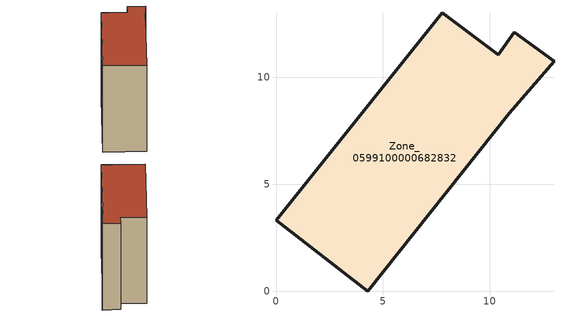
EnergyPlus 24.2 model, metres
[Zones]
Zone_0599100000682832
 floor ground (C_G): 10.92,8.32 4.29,0 0,3.31 7.77,13.02 10.39,11.06 11.16,12.12 13.01,10.75 z0
 wall outside (C_F): 7.77,13.02 0,3.31 4.29,0 10.92,8.32 13.01,10.75 11.16,12.12 10.39,11.06 7.77,13.02 z0:12.36
 roof outside (C_R): 10.39,11.06 7.77,13.02 0,3.31 4.29,0 10.92,8.32 13.01,10.75 11.16,12.12 z12.36
[BUILDING]
Pand.0599100000682832: North Axis=0; Terrain=City; Loads Convergence Tolerance Value=0.04; Temperature Convergence Tolerance Value=0.4; Solar Distribution=FullExterior; Maximum Number of Warmup Days=25; Minimum Number of Warmup Days=1
[Site:Location]
Rotterdam.The.Hague.AP_ZH_NLD Design_Conditions: Latitude=51.96; Longitude=4.45; Time Zone=1; Elevation=-4.5
[SITE:GROUNDTEMPERATURE:BUILDINGSURFACE]
18, 18, 18, 18, 18, 18, 18, 18, 18, 18, 18, 18
[MATERIAL] Thermal Absorptance=0.9; Solar Absorptance=0.7; Visible Absorptance=0.7
Name | Roughness | Thickness | Conductivity | Density | Specific Heat
G.TI.1946 | MediumSmooth | 0.15 | 1 | 540 | 1210
F.TI.1946 | Rough | 0.3 | 0.857143 | 1920 | 840
R.TI.1946 | MediumRough | 0.2 | 0.1 | 1500 | 1000
[CONSTRUCTION]
C_G: G.TI.1946
C_F: F.TI.1946
C_R: R.TI.1946
[ZONE]
Zone_0599100000682832: Type=1; Multiplier=1; Ceiling Height=Autocalculate; Volume=Autocalculate; Floor Area=autocalculate; Part of Total Floor Area=Yes
[ZONEINFILTRATION:DESIGNFLOWRATE]
Infil_Zone_0599100000682832: Zone or ZoneList or Space or SpaceList=Zone_0599100000682832; Schedule=AlwaysOn; Design Flow Rate Calculation Method=Flow/Area; Flow Rate per Floor Area=0.003; Constant Term Coefficient=1; Temperature Term Coefficient=0; Velocity Term Coefficient=0; Velocity Squared Term Coefficient=0
[HVACTEMPLATE:ZONE:IDEALLOADSAIRSYSTEM]
Zone_0599100000682832: Maximum Heating Supply Air Temperature=50; Minimum Cooling Supply Air Temperature=13; Maximum Heating Supply Air Humidity Ratio=0.0156; Minimum Cooling Supply Air Humidity Ratio=0.0077; Heating Limit=NoLimit; Cooling Limit=NoLimit; Dehumidification Control Type=ConstantSensibleHeatRatio; Cooling Sensible Heat Ratio=0.7; Dehumidification Setpoint=60; Humidification Control Type=None; Humidification Setpoint=30; Outdoor Air Method=None; Outdoor Air Flow Rate per Person=0.00944; Outdoor Air Flow Rate per Zone Floor Area=0; Outdoor Air Flow Rate per Zone=0; Demand Controlled Ventilation Type=None; Outdoor Air Economizer Type=NoEconomizer; Heat Recovery Type=None; Sensible Heat Recovery Effectiveness=0.7; Latent Heat Recovery Effectiveness=0.65
[ZONECONTROL:THERMOSTAT]
ThermostatControl_Zone_0599100000682832: Zone or ZoneList=Zone_0599100000682832; Control Type Schedule=DualSetpointControlType; Control 1=Thermostat_Zone_0599100000682832; Temperature Difference Between Cutout And Setpoint=0
[THERMOSTATSETPOINT:DUALSETPOINT]
Thermostat_Zone_0599100000682832: Heating Setpoint Temperature Schedule=HeatingSetpoint_Zone_0599100000682832; Cooling Setpoint Temperature Schedule=CoolingSetpoint_Zone_0599100000682832
[SCHEDULE:COMPACT]
HeatingSetpoint_Zone_0599100000682832: Through: 12/31, For: AllDays, Until: 24:00, 21
CoolingSetpoint_Zone_0599100000682832: Through: 12/31, For: AllDays, Until: 24:00, 24
DualSetpointControlType: Through: 12/31, For: AllDays, Until: 24:00, 4
AlwaysOn: Through: 12/31, For: AllDays, Until: 24:00, 1
